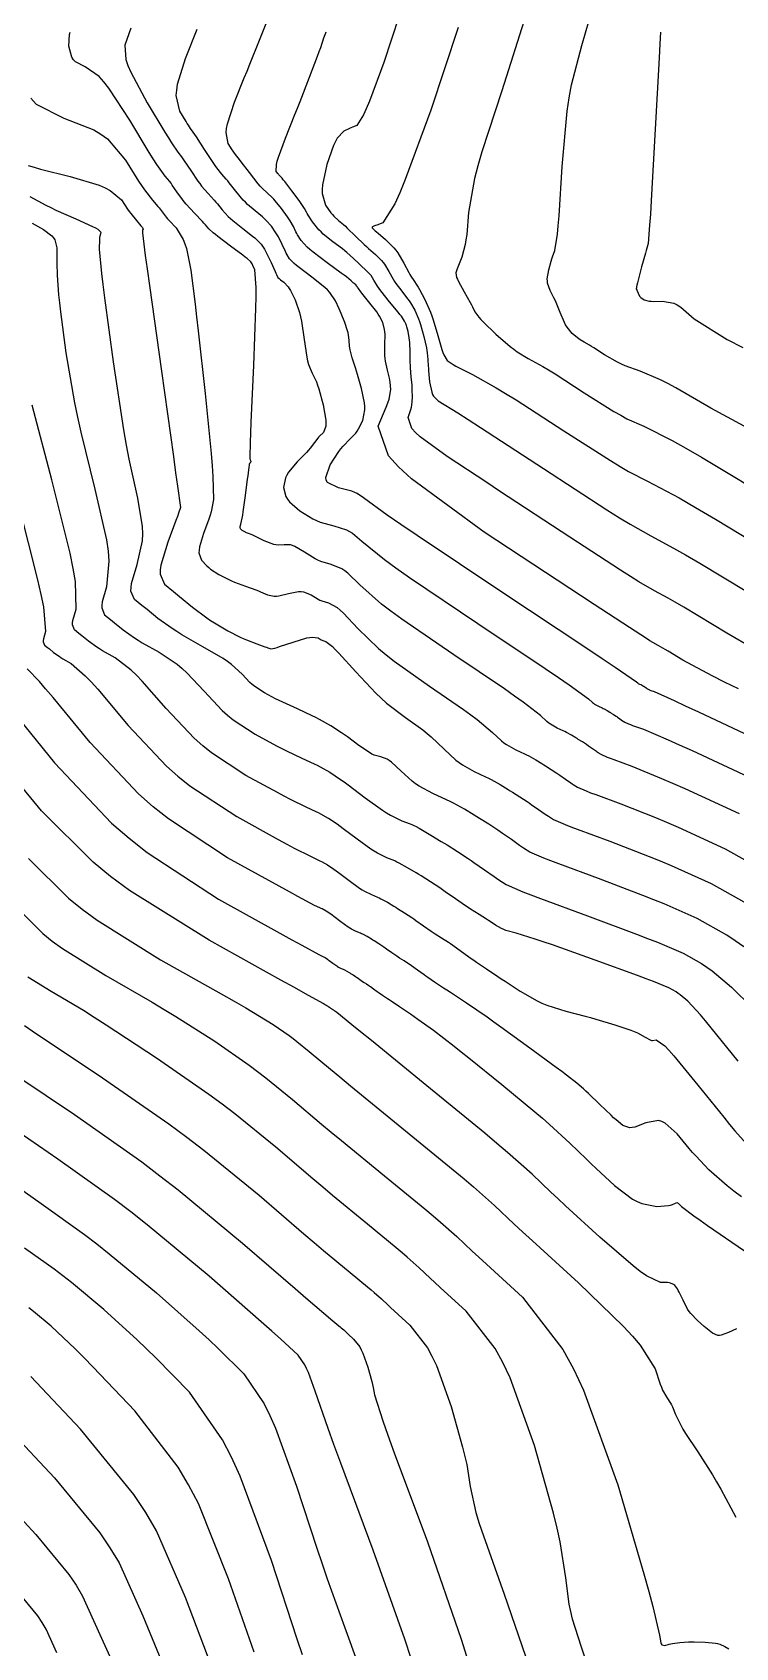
# Model space of a CAD drawing. Header units: metres. Extents: x 837117 to 838479, y 1189012 to 1191015.
# Drawn here: x 837662.7 to 837704.5, y 1189742.1 to 1189838.2 of the extents above; entities that cross this region are included whole.
import ezdxf

# ---------------------------------------------------------------- set-up
doc = ezdxf.new("R2010")
doc.units = ezdxf.units.M
doc.header["$LTSCALE"] = 0.3
doc.layers.add('COTAS 10', color=1, linetype='Continuous')
doc.layers.add('COTAS INT', color=252, linetype='Continuous')

msp = doc.modelspace()

# ---------------------------------------------------------------- linework, layer by layer
at = {"layer": 'COTAS 10'}
for points in [[(837705.993, 1189814.203), (837703.02, 1189815.797), (837700.938, 1189817.009), (837700.461, 1189817.265), (837700.027, 1189817.486), (837698.823, 1189817.995), (837697.937, 1189818.317), (837697.705, 1189818.42), (837697.478, 1189818.529), (837696.705, 1189818.973), (837696.07, 1189819.381), (837695.931, 1189819.468), (837695.806, 1189819.543), (837695.489, 1189819.72), (837695.25, 1189819.863), (837695.175, 1189819.917), (837695.097, 1189819.977), (837694.786, 1189820.248), (837694.471, 1189820.626), (837694.391, 1189820.754), (837694.313, 1189820.893), (837694.058, 1189821.481), (837693.824, 1189822.083), (837693.76, 1189822.231), (837693.696, 1189822.37), (837693.469, 1189822.807), (837693.319, 1189823.228), (837693.303, 1189823.358), (837693.3, 1189823.493), (837693.382, 1189824.028), (837693.535, 1189824.553), (837693.576, 1189824.682), (837693.617, 1189824.804), (837693.756, 1189825.185), (837693.904, 1189826.154), (837693.949, 1189826.647), (837693.996, 1189827.237), (837694.18, 1189830.18), (837694.481, 1189833.461), (837694.601, 1189834.263), (837694.736, 1189835.021), (837695.359, 1189837.375), (837696.227, 1189840.4)], [(837704.679, 1189799.105), (837703.841, 1189799.516), (837703.109, 1189799.882), (837701.353, 1189800.823), (837700.484, 1189801.347), (837700.311, 1189801.449), (837700.167, 1189801.533), (837699.89, 1189801.68), (837699.575, 1189801.863), (837699.407, 1189801.968), (837699.204, 1189802.098), (837698.18, 1189802.764), (837696.091, 1189804.134), (837689.534, 1189808.437), (837685.214, 1189811.604), (837684.44, 1189812.321), (837683.85, 1189812.969), (837683.246, 1189814.729), (837683.721, 1189815.86), (837683.811, 1189816.111), (837683.883, 1189816.335), (837683.993, 1189816.92), (837683.957, 1189817.345), (837683.937, 1189817.468), (837683.912, 1189817.594), (837683.784, 1189818.068), (837683.665, 1189818.598), (837683.647, 1189818.758), (837683.634, 1189818.925), (837683.638, 1189819.577), (837683.648, 1189820.2), (837683.638, 1189820.348), (837683.623, 1189820.485), (837683.523, 1189820.893), (837683.321, 1189821.277), (837683.242, 1189821.4), (837683.152, 1189821.529), (837682.742, 1189822.054), (837682.348, 1189822.533), (837682.269, 1189822.633), (837682.202, 1189822.718), (837682.069, 1189822.911), (837682.013, 1189823.006), (837681.995, 1189823.03), (837681.976, 1189823.054), (837681.899, 1189823.13), (837681.808, 1189823.21), (837681.78, 1189823.235), (837681.752, 1189823.262), (837681.639, 1189823.371), (837681.348, 1189823.607), (837681.206, 1189823.713), (837681.037, 1189823.838), (837680.209, 1189824.44), (837679.36, 1189825.082), (837679.18, 1189825.233), (837679.022, 1189825.373), (837678.65, 1189825.779), (837678.446, 1189826.105), (837678.395, 1189826.195), (837678.346, 1189826.283), (837678.191, 1189826.598), (837677.998, 1189826.952), (837677.927, 1189827.065), (837677.847, 1189827.185), (837677.493, 1189827.67), (837677.117, 1189828.131), (837677.024, 1189828.235), (837676.935, 1189828.329), (837676.654, 1189828.581), (837676.336, 1189828.882), (837676.225, 1189829.007), (837676.103, 1189829.149), (837675.579, 1189829.813), (837675.093, 1189830.453), (837674.995, 1189830.58), (837674.914, 1189830.685), (837674.752, 1189830.887), (837674.648, 1189831.023), (837674.604, 1189831.088), (837674.552, 1189831.164), (837674.308, 1189831.538), (837674.19, 1189832.188), (837674.218, 1189832.439), (837674.273, 1189832.72), (837674.688, 1189833.991), (837675.274, 1189835.451), (837675.436, 1189835.852), (837675.598, 1189836.251), (837676.181, 1189837.679), (837676.699, 1189838.972)], [(837662.424, 1189830.233), (837662.768, 1189830.133), (837663.156, 1189830.024), (837664.917, 1189829.573), (837666.629, 1189829.056), (837666.986, 1189828.907), (837667.292, 1189828.755), (837667.973, 1189828.184), (837668.321, 1189827.639), (837668.417, 1189827.503), (837668.513, 1189827.373), (837668.858, 1189826.958), (837669.127, 1189826.651), (837669.175, 1189826.589), (837669.212, 1189826.537), (837669.251, 1189826.435), (837669.223, 1189826.381), (837669.218, 1189826.359), (837669.214, 1189826.334), (837669.209, 1189826.22), (837669.384, 1189824.879), (837669.494, 1189824.08), (837669.629, 1189823.096), (837670.34, 1189817.998), (837671.052, 1189812.919), (837671.188, 1189811.947), (837671.299, 1189811.164), (837671.479, 1189809.901), (837671.367, 1189809.562), (837671.294, 1189809.36), (837671.202, 1189809.112), (837670.714, 1189807.826), (837670.314, 1189806.475), (837670.277, 1189806.186), (837670.272, 1189805.933), (837670.521, 1189805.326), (837671.056, 1189804.894), (837671.42, 1189804.601), (837672.2, 1189803.973), (837673.043, 1189803.335), (837673.27, 1189803.178), (837673.495, 1189803.029), (837674.286, 1189802.558), (837675.024, 1189802.186), (837675.215, 1189802.098), (837675.4, 1189802.017), (837676.021, 1189801.779), (837676.503, 1189801.617), (837676.6, 1189801.584), (837676.682, 1189801.555), (837676.847, 1189801.493), (837677.088, 1189801.535), (837677.218, 1189801.572), (837677.376, 1189801.621), (837678.172, 1189801.887), (837678.993, 1189802.134), (837679.166, 1189802.169), (837679.316, 1189802.19), (837679.659, 1189802.149), (837679.846, 1189802.034), (837679.898, 1189802.009), (837679.949, 1189801.987), (837680.13, 1189801.933), (837680.511, 1189801.633), (837680.688, 1189801.456), (837680.895, 1189801.239), (837681.902, 1189800.117), (837683.09, 1189798.856), (837683.413, 1189798.552), (837683.733, 1189798.268), (837684.864, 1189797.403), (837685.895, 1189796.666), (837686.151, 1189796.462), (837686.395, 1189796.259), (837687.169, 1189795.525), (837687.864, 1189794.874), (837688.058, 1189794.723), (837688.252, 1189794.585), (837688.957, 1189794.191), (837689.623, 1189793.883), (837689.792, 1189793.799), (837689.955, 1189793.716), (837690.489, 1189793.42), (837690.97, 1189793.131), (837691.099, 1189793.051), (837691.226, 1189792.972), (837691.673, 1189792.69), (837692.107, 1189792.405), (837692.227, 1189792.324), (837692.346, 1189792.242), (837692.775, 1189791.94), (837693.173, 1189791.66), (837693.273, 1189791.593), (837693.368, 1189791.53), (837693.677, 1189791.338), (837694.359, 1189791.039), (837694.691, 1189790.909), (837695.084, 1189790.759), (837697.017, 1189790.044), (837699.364, 1189789.142), (837700.017, 1189788.874), (837700.672, 1189788.597), (837703.051, 1189787.531), (837705.488, 1189786.163)], [(837704.855, 1189768.905), (837704.399, 1189769.246), (837703.991, 1189769.563), (837702.91, 1189770.508), (837702.151, 1189771.316), (837701.945, 1189771.546), (837701.742, 1189771.78), (837701.025, 1189772.649), (837700.312, 1189773.291), (837700.112, 1189773.381), (837699.91, 1189773.433), (837699.168, 1189773.305), (837698.501, 1189773.051), (837698.346, 1189773.023), (837698.203, 1189773.014), (837697.797, 1189773.136), (837697.389, 1189773.476), (837697.246, 1189773.605), (837697.09, 1189773.749), (837696.418, 1189774.395), (837695.748, 1189775.042), (837695.594, 1189775.187), (837695.453, 1189775.318), (837695.054, 1189775.667), (837694.437, 1189776.14), (837694.158, 1189776.349), (837693.831, 1189776.592), (837692.262, 1189777.751), (837690.542, 1189778.999), (837690.121, 1189779.298), (837689.723, 1189779.578), (837688.488, 1189780.419), (837687.541, 1189781.044), (837687.325, 1189781.186), (837687.129, 1189781.316), (837686.59, 1189781.673), (837686.187, 1189781.947), (837686.077, 1189782.023), (837685.969, 1189782.1), (837685.581, 1189782.381), (837685.225, 1189782.638), (837685.135, 1189782.7), (837685.05, 1189782.758), (837684.774, 1189782.933), (837684.51, 1189783.099), (837684.432, 1189783.15), (837684.352, 1189783.204), (837684.046, 1189783.418), (837683.734, 1189783.639), (837683.649, 1189783.697), (837683.566, 1189783.753), (837683.275, 1189783.945), (837682.994, 1189784.122), (837682.918, 1189784.169), (837682.842, 1189784.215), (837682.575, 1189784.375), (837682.317, 1189784.515), (837682.247, 1189784.55), (837682.178, 1189784.582), (837681.934, 1189784.682), (837681.648, 1189784.822), (837681.553, 1189784.88), (837681.45, 1189784.947), (837681.023, 1189785.254), (837680.6, 1189785.571), (837680.502, 1189785.643), (837680.411, 1189785.707), (837680.147, 1189785.884), (837679.912, 1189786.018), (837679.839, 1189786.056), (837679.763, 1189786.094), (837679.458, 1189786.235), (837678.464, 1189786.755), (837677.954, 1189787.033), (837677.341, 1189787.368), (837674.279, 1189789.061), (837670.756, 1189791.371), (837669.853, 1189792.096), (837668.982, 1189792.857), (837666.098, 1189795.913), (837663.895, 1189798.591), (837663.452, 1189799.114), (837663.083, 1189799.541), (837662.353, 1189800.297)], [(837695.817, 1189740.694), (837695.307, 1189742.177), (837694.796, 1189743.795), (837694.69, 1189744.237), (837694.601, 1189744.676), (837694.407, 1189746.238), (837694.064, 1189748.384), (837693.881, 1189749.19), (837693.66, 1189750.089), (837692.539, 1189754.105), (837691.081, 1189758.141), (837690.646, 1189759.053), (837690.198, 1189759.877), (837688.467, 1189762.109), (837686.932, 1189763.509), (837686.607, 1189763.808), (837686.325, 1189764.068), (837685.669, 1189764.687), (837684.97, 1189765.306), (837684.662, 1189765.566), (837684.304, 1189765.865), (837682.596, 1189767.267), (837680.525, 1189768.976), (837679.938, 1189769.468), (837679.345, 1189769.968), (837677.156, 1189771.846), (837674.711, 1189773.836), (837673.957, 1189774.407), (837673.17, 1189774.987), (837670.047, 1189777.156), (837667.055, 1189779.117), (837666.35, 1189779.566), (837665.698, 1189779.973), (837663.79, 1189781.106), (837662.398, 1189781.972)], [(837678.732, 1189741.661), (837678.415, 1189742.597), (837676.889, 1189747.281), (837675.031, 1189752.284), (837674.504, 1189753.422), (837673.972, 1189754.452), (837672.003, 1189757.281), (837670.004, 1189759.33), (837669.452, 1189759.869), (837668.901, 1189760.395), (837666.916, 1189762.194), (837664.987, 1189763.799), (837664.471, 1189764.204), (837663.963, 1189764.592), (837662.194, 1189765.849)], [(837664.123, 1189741.778), (837663.493, 1189743.187), (837663.253, 1189743.583), (837662.984, 1189743.982), (837661.778, 1189745.444)]]:
    msp.add_lwpolyline(points, dxfattribs=at)
at = {"layer": 'COTAS INT'}
for points in [[(837684.48, 1189839.124), (837683.574, 1189836.365), (837682.717, 1189834.058), (837682.532, 1189833.61), (837682.37, 1189833.245), (837681.975, 1189832.615), (837681.704, 1189832.507), (837681.62, 1189832.47), (837681.533, 1189832.431), (837681.186, 1189832.268), (837680.807, 1189831.854), (837680.698, 1189831.657), (837680.589, 1189831.425), (837680.182, 1189830.29), (837679.917, 1189829.087), (837679.896, 1189828.812), (837679.898, 1189828.562), (837680.098, 1189827.871), (837680.429, 1189827.412), (837680.514, 1189827.309), (837680.596, 1189827.216), (837680.868, 1189826.967), (837681.178, 1189826.715), (837681.284, 1189826.62), (837681.4, 1189826.514), (837681.89, 1189826.04), (837682.406, 1189825.539), (837682.538, 1189825.416), (837682.665, 1189825.299), (837683.084, 1189824.932), (837683.439, 1189824.58), (837683.527, 1189824.473), (837683.61, 1189824.362), (837683.868, 1189823.925), (837684.125, 1189823.464), (837684.206, 1189823.337), (837684.292, 1189823.211), (837684.639, 1189822.758), (837684.985, 1189822.311), (837685.071, 1189822.188), (837685.152, 1189822.066), (837685.409, 1189821.626), (837685.63, 1189821.121), (837685.688, 1189820.957), (837685.746, 1189820.783), (837685.947, 1189820.07), (837686.103, 1189819.384), (837686.134, 1189819.227), (837686.158, 1189819.085), (837686.198, 1189818.692), (837686.214, 1189818.308), (837686.224, 1189818.172), (837686.236, 1189818.022), (837686.299, 1189817.373), (837686.425, 1189816.752), (837686.477, 1189816.62), (837686.537, 1189816.506), (837686.814, 1189816.238), (837687.973, 1189815.526), (837688.588, 1189815.131), (837689.331, 1189814.651), (837693.078, 1189812.206), (837696.844, 1189809.765), (837697.599, 1189809.289), (837698.228, 1189808.898), (837699.463, 1189808.206), (837700.815, 1189807.486), (837701.518, 1189807.078), (837702.364, 1189806.578), (837706.61, 1189804.021)], [(837692.032, 1189839.239), (837690.598, 1189834.682), (837689.399, 1189831.038), (837689.164, 1189830.214), (837688.969, 1189829.469), (837688.615, 1189827.444), (837688.502, 1189826.121), (837688.461, 1189825.819), (837688.414, 1189825.544), (837688.209, 1189824.784), (837688.012, 1189824.288), (837687.971, 1189824.18), (837687.935, 1189824.085), (837687.855, 1189823.847), (837687.905, 1189823.579), (837687.951, 1189823.465), (837688.012, 1189823.334), (837688.349, 1189822.714), (837688.708, 1189822.088), (837688.782, 1189821.952), (837688.846, 1189821.833), (837688.985, 1189821.537), (837689.219, 1189821.219), (837689.342, 1189821.084), (837689.491, 1189820.93), (837690.24, 1189820.208), (837691.092, 1189819.469), (837691.306, 1189819.303), (837691.51, 1189819.155), (837692.164, 1189818.764), (837693.035, 1189818.28), (837693.375, 1189818.074), (837693.758, 1189817.836), (837695.496, 1189816.717), (837697.266, 1189815.608), (837697.669, 1189815.376), (837698.034, 1189815.177), (837699.036, 1189814.732), (837700.732, 1189813.883), (837701.535, 1189813.43), (837702.481, 1189812.883), (837707.102, 1189810.116)], [(837704.728, 1189791.669), (837701.497, 1189793.156), (837700.769, 1189793.48), (837700.113, 1189793.766), (837698.347, 1189794.484), (837697.276, 1189794.88), (837697.058, 1189794.963), (837696.875, 1189795.035), (837696.497, 1189795.2), (837696.326, 1189795.307), (837696.273, 1189795.342), (837696.217, 1189795.379), (837695.997, 1189795.534), (837695.759, 1189795.702), (837695.627, 1189795.792), (837695.386, 1189795.95), (837695.139, 1189796.106), (837695.068, 1189796.15), (837694.996, 1189796.194), (837694.73, 1189796.354), (837694.434, 1189796.518), (837694.344, 1189796.564), (837694.25, 1189796.611), (837693.881, 1189796.781), (837693.491, 1189797), (837693.383, 1189797.076), (837693.276, 1189797.16), (837692.891, 1189797.52), (837691.866, 1189798.322), (837691.356, 1189798.683), (837690.748, 1189799.105), (837687.732, 1189801.135), (837684.649, 1189803.248), (837683.998, 1189803.723), (837683.436, 1189804.15), (837682.137, 1189805.294), (837681.436, 1189805.986), (837681.25, 1189806.129), (837681.068, 1189806.25), (837680.439, 1189806.508), (837679.827, 1189806.691), (837679.655, 1189806.765), (837679.483, 1189806.849), (837678.851, 1189807.235), (837678.279, 1189807.577), (837678.144, 1189807.633), (837678.018, 1189807.673), (837677.648, 1189807.676), (837677.281, 1189807.649), (837677.158, 1189807.67), (837677.024, 1189807.702), (837676.464, 1189807.921), (837675.939, 1189808.169), (837675.828, 1189808.22), (837675.733, 1189808.263), (837675.514, 1189808.354), (837675.397, 1189808.397), (837675.367, 1189808.41), (837675.337, 1189808.424), (837675.234, 1189808.478), (837675.147, 1189808.536), (837675.126, 1189808.552), (837675.106, 1189808.568), (837675.049, 1189808.627), (837675.024, 1189808.706), (837675.025, 1189808.735), (837675.029, 1189808.767), (837675.072, 1189808.909), (837675.154, 1189809.268), (837675.182, 1189809.437), (837675.213, 1189809.637), (837675.344, 1189810.612), (837675.467, 1189811.583), (837675.493, 1189811.781), (837675.514, 1189811.947), (837675.561, 1189812.29), (837675.579, 1189812.406), (837675.583, 1189812.43), (837675.586, 1189812.451), (837675.59, 1189812.494), (837675.598, 1189812.517), (837675.603, 1189812.525), (837675.609, 1189812.533), (837675.641, 1189812.568), (837675.668, 1189812.606), (837675.672, 1189812.617), (837675.673, 1189812.627), (837675.661, 1189812.663), (837675.64, 1189812.716), (837675.635, 1189812.736), (837675.63, 1189812.759), (837675.614, 1189812.864), (837675.64, 1189813.778), (837675.662, 1189814.311), (837675.689, 1189814.965), (837675.837, 1189818.338), (837675.962, 1189821.746), (837675.975, 1189822.422), (837675.978, 1189822.982), (837675.907, 1189824.036), (837675.789, 1189824.288), (837675.762, 1189824.343), (837675.737, 1189824.39), (837675.666, 1189824.506), (837675.446, 1189824.693), (837675.327, 1189824.785), (837675.182, 1189824.895), (837674.449, 1189825.44), (837673.705, 1189826.001), (837673.553, 1189826.121), (837673.424, 1189826.225), (837673.157, 1189826.475), (837672.959, 1189826.708), (837672.874, 1189826.801), (837672.776, 1189826.907), (837672.314, 1189827.393), (837671.82, 1189827.934), (837671.703, 1189828.074), (837671.593, 1189828.21), (837671.264, 1189828.667), (837670.988, 1189829.07), (837670.912, 1189829.173), (837670.836, 1189829.272), (837670.562, 1189829.595), (837670.072, 1189830.288), (837669.86, 1189830.62), (837669.614, 1189831.012), (837668.453, 1189832.932), (837667.207, 1189834.828), (837666.909, 1189835.205), (837666.632, 1189835.517), (837665.799, 1189836.108), (837665.226, 1189836.4), (837665.111, 1189836.524), (837665.017, 1189836.666), (837664.835, 1189837.335), (837664.873, 1189838.015), (837664.916, 1189838.164)], [(837668.521, 1189838.398), (837668.157, 1189837.383), (837668.225, 1189836.527), (837668.347, 1189836.181), (837668.514, 1189835.787), (837669.49, 1189833.967), (837670.542, 1189832.218), (837670.757, 1189831.869), (837670.939, 1189831.578), (837671.32, 1189831.016), (837671.538, 1189830.74), (837671.617, 1189830.629), (837671.704, 1189830.503), (837672.084, 1189829.927), (837672.507, 1189829.307), (837672.621, 1189829.155), (837672.733, 1189829.01), (837673.127, 1189828.558), (837673.489, 1189828.166), (837673.581, 1189828.06), (837673.67, 1189827.956), (837673.965, 1189827.588), (837674.317, 1189827.2), (837674.443, 1189827.083), (837674.582, 1189826.961), (837675.184, 1189826.487), (837675.767, 1189826.04), (837675.893, 1189825.935), (837676.003, 1189825.839), (837676.275, 1189825.561), (837676.47, 1189825.256), (837676.532, 1189825.143), (837676.597, 1189825.017), (837676.862, 1189824.461), (837677.099, 1189823.938), (837677.147, 1189823.834), (837677.188, 1189823.747), (837677.272, 1189823.581), (837677.347, 1189823.506), (837677.382, 1189823.476), (837677.423, 1189823.443), (837677.626, 1189823.293), (837677.878, 1189823.025), (837677.951, 1189822.919), (837678.025, 1189822.798), (837678.303, 1189822.245), (837678.559, 1189821.49), (837678.619, 1189821.242), (837678.674, 1189820.977), (837678.836, 1189819.88), (837678.99, 1189818.838), (837679.04, 1189818.608), (837679.093, 1189818.403), (837679.314, 1189817.874), (837679.56, 1189817.366), (837679.63, 1189817.174), (837679.7, 1189816.961), (837679.958, 1189816.007), (837680.121, 1189815.085), (837680.131, 1189814.893), (837680.126, 1189814.727), (837679.981, 1189814.355), (837679.753, 1189814.144), (837679.695, 1189814.08), (837679.639, 1189814.014), (837679.458, 1189813.757), (837679.198, 1189813.415), (837679.093, 1189813.295), (837678.974, 1189813.165), (837678.423, 1189812.604), (837677.904, 1189811.988), (837677.805, 1189811.823), (837677.725, 1189811.66), (837677.596, 1189811.091), (837677.743, 1189810.54), (837677.837, 1189810.388), (837677.954, 1189810.236), (837678.57, 1189809.691), (837679.346, 1189809.224), (837679.564, 1189809.121), (837679.785, 1189809.029), (837680.593, 1189808.795), (837681.346, 1189808.558), (837681.531, 1189808.465), (837681.706, 1189808.36), (837682.255, 1189807.883), (837683.608, 1189806.796), (837684.291, 1189806.308), (837685.107, 1189805.738), (837689.165, 1189803.001), (837693.174, 1189800.325), (837693.959, 1189799.794), (837694.602, 1189799.353), (837695.752, 1189798.518), (837695.982, 1189798.303), (837696.046, 1189798.253), (837696.11, 1189798.207), (837696.344, 1189798.077), (837696.564, 1189797.975), (837696.62, 1189797.947), (837696.674, 1189797.919), (837696.851, 1189797.821), (837697.01, 1189797.726), (837697.053, 1189797.699), (837697.095, 1189797.673), (837697.243, 1189797.58), (837697.387, 1189797.485), (837697.426, 1189797.458), (837697.466, 1189797.431), (837697.608, 1189797.331), (837697.773, 1189797.216), (837697.804, 1189797.196), (837697.906, 1189797.132), (837698.132, 1189797.033), (837698.242, 1189796.99), (837698.372, 1189796.94), (837699.012, 1189796.704), (837700.488, 1189796.078), (837701.145, 1189795.783), (837701.909, 1189795.435), (837705.566, 1189793.738)], [(837706.404, 1189795.807), (837702.321, 1189797.714), (837701.52, 1189798.086), (837700.863, 1189798.39), (837699.677, 1189798.923), (837699.468, 1189799.001), (837699.426, 1189799.017), (837699.39, 1189799.031), (837699.316, 1189799.063), (837699.283, 1189799.084), (837699.273, 1189799.091), (837699.262, 1189799.098), (837699.219, 1189799.128), (837699.172, 1189799.161), (837699.159, 1189799.17), (837699.147, 1189799.179), (837699.1, 1189799.21), (837699.051, 1189799.24), (837699.037, 1189799.249), (837699.023, 1189799.257), (837698.971, 1189799.288), (837698.914, 1189799.32), (837698.896, 1189799.329), (837698.878, 1189799.339), (837698.806, 1189799.372), (837698.73, 1189799.414), (837698.709, 1189799.429), (837698.688, 1189799.446), (837698.612, 1189799.516), (837697.338, 1189800.385), (837696.561, 1189800.904), (837695.6, 1189801.545), (837690.599, 1189804.867), (837685.564, 1189808.228), (837684.583, 1189808.893), (837683.781, 1189809.443), (837682.372, 1189810.471), (837681.995, 1189810.73), (837681.843, 1189810.795), (837681.67, 1189810.857), (837680.871, 1189811.058), (837680.228, 1189811.38), (837680.152, 1189811.519), (837680.121, 1189811.679), (837680.38, 1189812.436), (837680.895, 1189813.217), (837681.025, 1189813.393), (837681.151, 1189813.55), (837681.561, 1189813.969), (837681.907, 1189814.323), (837681.991, 1189814.439), (837682.07, 1189814.563), (837682.317, 1189815.076), (837682.437, 1189815.709), (837682.437, 1189815.908), (837682.423, 1189816.118), (837682.25, 1189816.963), (837682.003, 1189817.8), (837681.941, 1189818.004), (837681.883, 1189818.197), (837681.695, 1189818.795), (837681.564, 1189819.27), (837681.541, 1189819.385), (837681.523, 1189819.493), (837681.504, 1189819.825), (837681.476, 1189820.164), (837681.451, 1189820.277), (837681.42, 1189820.398), (837681.245, 1189820.901), (837681.028, 1189821.438), (837680.969, 1189821.579), (837680.911, 1189821.717), (837680.707, 1189822.189), (837680.367, 1189822.68), (837680.224, 1189822.83), (837680.059, 1189822.986), (837679.287, 1189823.601), (837678.529, 1189824.165), (837678.373, 1189824.289), (837678.241, 1189824.399), (837677.961, 1189824.68), (837677.817, 1189824.926), (837677.771, 1189825.014), (837677.723, 1189825.11), (837677.526, 1189825.53), (837677.298, 1189825.985), (837677.229, 1189826.104), (837677.158, 1189826.22), (837676.884, 1189826.616), (837676.56, 1189826.985), (837676.458, 1189827.085), (837676.351, 1189827.184), (837675.919, 1189827.534), (837675.459, 1189827.922), (837675.334, 1189828.045), (837675.21, 1189828.175), (837674.772, 1189828.701), (837674.382, 1189829.204), (837674.288, 1189829.32), (837674.201, 1189829.426), (837673.939, 1189829.722), (837673.646, 1189830.086), (837673.539, 1189830.235), (837673.422, 1189830.404), (837672.904, 1189831.186), (837672.419, 1189831.936), (837672.321, 1189832.084), (837672.24, 1189832.207), (837672.078, 1189832.437), (837671.946, 1189832.632), (837671.883, 1189832.732), (837671.809, 1189832.853), (837671.444, 1189833.459), (837671.229, 1189834.389), (837671.249, 1189834.714), (837671.303, 1189835.068), (837671.783, 1189836.592), (837672.467, 1189838.338)], [(837707.118, 1189800.602), (837703.982, 1189802.422), (837701.424, 1189803.963), (837700.915, 1189804.263), (837700.491, 1189804.509), (837699.677, 1189804.943), (837698.751, 1189805.479), (837698.257, 1189805.79), (837697.66, 1189806.17), (837694.645, 1189808.13), (837690.463, 1189810.873), (837689.696, 1189811.376), (837687.336, 1189812.925), (837685.741, 1189814.094), (837685.456, 1189814.358), (837685.238, 1189814.597), (837685.015, 1189815.247), (837685.189, 1189815.723), (837685.222, 1189815.853), (837685.248, 1189815.982), (837685.285, 1189816.439), (837685.268, 1189816.902), (837685.26, 1189817.035), (837685.251, 1189817.169), (837685.207, 1189817.669), (837685.162, 1189818.207), (837685.154, 1189818.364), (837685.146, 1189818.526), (837685.132, 1189819.141), (837685.113, 1189819.716), (837685.103, 1189819.853), (837685.09, 1189819.98), (837685.027, 1189820.357), (837684.946, 1189820.644), (837684.923, 1189820.713), (837684.899, 1189820.779), (837684.811, 1189820.982), (837684.619, 1189821.265), (837684.53, 1189821.381), (837684.425, 1189821.514), (837683.92, 1189822.132), (837683.405, 1189822.77), (837683.295, 1189822.916), (837683.199, 1189823.049), (837682.969, 1189823.418), (837682.811, 1189823.684), (837682.761, 1189823.752), (837682.708, 1189823.817), (837682.491, 1189824.031), (837682.236, 1189824.254), (837682.159, 1189824.325), (837682.079, 1189824.401), (837681.765, 1189824.706), (837681.374, 1189825.06), (837681.245, 1189825.167), (837681.108, 1189825.276), (837680.538, 1189825.703), (837679.973, 1189826.157), (837679.838, 1189826.284), (837679.713, 1189826.412), (837679.339, 1189826.878), (837679.075, 1189827.285), (837679.019, 1189827.375), (837678.97, 1189827.456), (837678.855, 1189827.667), (837678.699, 1189827.92), (837678.624, 1189828.027), (837678.536, 1189828.149), (837678.102, 1189828.725), (837677.674, 1189829.278), (837677.59, 1189829.385), (837677.52, 1189829.473), (837677.389, 1189829.627), (837677.334, 1189829.682), (837677.313, 1189829.708), (837677.288, 1189829.738), (837677.175, 1189829.883), (837677.179, 1189830.293), (837677.229, 1189830.49), (837677.299, 1189830.723), (837677.725, 1189831.865), (837678.288, 1189833.26), (837678.443, 1189833.652), (837678.598, 1189834.047), (837679.159, 1189835.494), (837679.631, 1189836.742), (837679.731, 1189837.011), (837679.817, 1189837.247), (837680.014, 1189837.823), (837680.118, 1189838.12), (837680.144, 1189838.18)], [(837687.993, 1189838.438), (837686.376, 1189833.514), (837684.848, 1189829.397), (837684.518, 1189828.598), (837684.229, 1189827.946), (837683.524, 1189826.822), (837683.16, 1189826.688), (837683.086, 1189826.66), (837683.025, 1189826.637), (837682.9, 1189826.587), (837682.873, 1189826.556), (837682.873, 1189826.546), (837682.876, 1189826.534), (837682.913, 1189826.482), (837683.066, 1189826.347), (837683.141, 1189826.283), (837683.231, 1189826.206), (837683.676, 1189825.832), (837684.171, 1189825.343), (837684.293, 1189825.194), (837684.408, 1189825.04), (837684.768, 1189824.432), (837685.051, 1189823.878), (837685.117, 1189823.758), (837685.178, 1189823.651), (837685.357, 1189823.385), (837685.545, 1189823.108), (837685.612, 1189822.995), (837685.686, 1189822.867), (837686.007, 1189822.27), (837686.347, 1189821.514), (837686.433, 1189821.286), (837686.515, 1189821.048), (837686.783, 1189820.121), (837687.019, 1189819.294), (837687.081, 1189819.12), (837687.142, 1189818.971), (837687.35, 1189818.629), (837687.7, 1189818.39), (837687.85, 1189818.305), (837688.023, 1189818.212), (837688.84, 1189817.808), (837690.264, 1189817.016), (837690.819, 1189816.679), (837691.445, 1189816.291), (837694.287, 1189814.462), (837697.055, 1189812.687), (837697.634, 1189812.332), (837698.131, 1189812.038), (837699.25, 1189811.469), (837701.139, 1189810.463), (837702.122, 1189809.892), (837703.305, 1189809.194), (837709.238, 1189805.62)], [(837700.041, 1189838.154), (837700.001, 1189837.473), (837699.953, 1189836.642), (837699.717, 1189832.386), (837699.478, 1189828.157), (837699.429, 1189827.342), (837699.388, 1189826.682), (837699.303, 1189825.586), (837699.221, 1189825.321), (837699.182, 1189825.185), (837699.136, 1189825.022), (837698.91, 1189824.209), (837698.695, 1189823.406), (837698.655, 1189823.25), (837698.625, 1189823.123), (837698.588, 1189822.901), (837698.617, 1189822.838), (837698.628, 1189822.811), (837698.64, 1189822.78), (837698.695, 1189822.632), (837698.79, 1189822.467), (837698.828, 1189822.425), (837698.87, 1189822.385), (837699.063, 1189822.254), (837699.368, 1189822.169), (837699.48, 1189822.157), (837699.605, 1189822.151), (837700.158, 1189822.172), (837700.829, 1189822.044), (837701.029, 1189821.944), (837701.234, 1189821.816), (837702.026, 1189821.121), (837703.99, 1189819.887), (837704.935, 1189819.419)], [(837662.572, 1189834.232), (837662.9, 1189833.877), (837664.546, 1189833.039), (837666.33, 1189832.36), (837666.745, 1189832.105), (837667.125, 1189831.822), (837668.213, 1189830.558), (837668.982, 1189829.31), (837669.162, 1189829.036), (837669.327, 1189828.793), (837669.804, 1189828.174), (837670.134, 1189827.804), (837670.207, 1189827.717), (837670.273, 1189827.638), (837670.443, 1189827.407), (837670.634, 1189827.16), (837670.712, 1189827.07), (837670.8, 1189826.97), (837671.211, 1189826.53), (837671.639, 1189825.838), (837671.738, 1189825.579), (837671.828, 1189825.291), (837672.085, 1189824.006), (837672.34, 1189821.984), (837672.429, 1189821.231), (837672.525, 1189820.394), (837672.942, 1189816.672), (837673.302, 1189813.108), (837673.364, 1189812.37), (837673.409, 1189811.74), (837673.433, 1189810.364), (837673.292, 1189809.645), (837673.233, 1189809.43), (837673.166, 1189809.207), (837672.851, 1189808.344), (837672.605, 1189807.547), (837672.581, 1189807.365), (837672.577, 1189807.202), (837672.72, 1189806.753), (837673.043, 1189806.42), (837673.153, 1189806.328), (837673.27, 1189806.237), (837673.767, 1189805.911), (837674.344, 1189805.606), (837674.513, 1189805.528), (837674.686, 1189805.453), (837675.344, 1189805.207), (837675.961, 1189804.992), (837676.109, 1189804.937), (837676.246, 1189804.884), (837676.655, 1189804.707), (837677.056, 1189804.619), (837677.188, 1189804.621), (837677.329, 1189804.635), (837677.91, 1189804.782), (837678.506, 1189804.903), (837678.655, 1189804.901), (837678.797, 1189804.884), (837679.255, 1189804.692), (837679.664, 1189804.441), (837679.776, 1189804.387), (837679.888, 1189804.339), (837680.284, 1189804.22), (837680.789, 1189803.941), (837680.969, 1189803.793), (837681.166, 1189803.613), (837682.019, 1189802.705), (837683.263, 1189801.503), (837683.706, 1189801.138), (837684.191, 1189800.758), (837686.298, 1189799.269), (837688.321, 1189797.886), (837688.754, 1189797.573), (837689.131, 1189797.29), (837690.03, 1189796.523), (837690.57, 1189796.017), (837690.721, 1189795.9), (837690.871, 1189795.792), (837691.419, 1189795.486), (837691.936, 1189795.247), (837692.068, 1189795.182), (837692.194, 1189795.117), (837692.609, 1189794.887), (837692.983, 1189794.662), (837693.083, 1189794.601), (837693.183, 1189794.539), (837693.53, 1189794.32), (837693.867, 1189794.098), (837694.053, 1189793.972), (837694.386, 1189793.737), (837694.695, 1189793.52), (837694.773, 1189793.467), (837694.847, 1189793.418), (837695.087, 1189793.269), (837695.617, 1189793.037), (837695.874, 1189792.936), (837696.18, 1189792.819), (837697.682, 1189792.264), (837699.738, 1189791.454), (837700.393, 1189791.177), (837701.084, 1189790.876), (837703.889, 1189789.6), (837706.995, 1189787.857)], [(837704.988, 1189783.766), (837704.481, 1189784.132), (837703.98, 1189784.47), (837702.213, 1189785.462), (837700.26, 1189786.318), (837699.641, 1189786.571), (837698.989, 1189786.83), (837696.352, 1189787.824), (837693.988, 1189788.699), (837693.507, 1189788.883), (837693.102, 1189789.042), (837692.267, 1189789.406), (837691.89, 1189789.641), (837691.773, 1189789.719), (837691.651, 1189789.801), (837691.164, 1189790.143), (837690.64, 1189790.512), (837690.494, 1189790.612), (837690.348, 1189790.711), (837689.817, 1189791.06), (837689.27, 1189791.406), (837689.114, 1189791.502), (837688.956, 1189791.599), (837688.368, 1189791.953), (837687.715, 1189792.315), (837687.516, 1189792.417), (837687.309, 1189792.519), (837686.495, 1189792.896), (837685.677, 1189793.331), (837685.467, 1189793.47), (837685.265, 1189793.618), (837684.597, 1189794.221), (837684.035, 1189794.75), (837683.9, 1189794.851), (837683.774, 1189794.933), (837683.393, 1189795.063), (837682.997, 1189795.169), (837682.862, 1189795.235), (837682.715, 1189795.317), (837682.091, 1189795.746), (837681.412, 1189796.248), (837681.229, 1189796.376), (837681.05, 1189796.5), (837680.423, 1189796.908), (837679.748, 1189797.292), (837679.538, 1189797.401), (837679.318, 1189797.511), (837678.441, 1189797.915), (837677.565, 1189798.312), (837677.346, 1189798.416), (837677.137, 1189798.519), (837676.466, 1189798.87), (837675.894, 1189799.245), (837675.748, 1189799.362), (837675.607, 1189799.486), (837675.138, 1189799.982), (837674.517, 1189800.558), (837674.28, 1189800.732), (837674.013, 1189800.912), (837672.813, 1189801.616), (837671.559, 1189802.327), (837671.258, 1189802.512), (837670.977, 1189802.692), (837670.132, 1189803.299), (837669.485, 1189803.821), (837669.182, 1189804.065), (837668.737, 1189804.423), (837668.531, 1189804.928), (837668.535, 1189805.138), (837668.566, 1189805.378), (837668.898, 1189806.5), (837669.211, 1189807.908), (837669.229, 1189808.33), (837669.217, 1189808.764), (837668.93, 1189810.447), (837668.418, 1189812.766), (837668.266, 1189813.602), (837668.108, 1189814.523), (837667.499, 1189818.548), (837666.981, 1189822.361), (837666.881, 1189823.147), (837666.8, 1189823.817), (837666.663, 1189825.263), (837666.669, 1189825.831), (837666.677, 1189825.947), (837666.688, 1189826.044), (837666.754, 1189826.248), (837666.578, 1189826.422), (837666.437, 1189826.501), (837666.256, 1189826.593), (837665.267, 1189827.037), (837664.087, 1189827.564), (837663.784, 1189827.709), (837663.493, 1189827.854), (837662.528, 1189828.37)], [(837662.653, 1189826.795), (837663.32, 1189826.43), (837663.824, 1189826.042), (837663.92, 1189825.926), (837663.997, 1189825.805), (837664.116, 1189825.333), (837664.115, 1189824.781), (837664.117, 1189824.61), (837664.118, 1189824.43), (837664.13, 1189823.712), (837664.221, 1189822.535), (837664.273, 1189822.066), (837664.336, 1189821.534), (837664.659, 1189819.098), (837665.165, 1189816.126), (837665.343, 1189815.258), (837665.538, 1189814.369), (837666.381, 1189810.993), (837667.067, 1189807.967), (837667.164, 1189807.299), (837667.219, 1189806.705), (837667.082, 1189805.173), (837666.818, 1189804.28), (837666.793, 1189804.089), (837666.79, 1189803.922), (837666.954, 1189803.52), (837667.308, 1189803.235), (837667.549, 1189803.041), (837668.065, 1189802.626), (837668.737, 1189802.143), (837668.96, 1189801.999), (837669.2, 1189801.852), (837670.198, 1189801.286), (837671.281, 1189800.569), (837671.573, 1189800.327), (837671.862, 1189800.066), (837672.878, 1189798.965), (837673.95, 1189797.829), (837674.274, 1189797.546), (837674.61, 1189797.276), (837675.919, 1189796.417), (837677.188, 1189795.731), (837677.498, 1189795.57), (837677.79, 1189795.423), (837678.695, 1189794.995), (837679.429, 1189794.656), (837679.613, 1189794.564), (837679.789, 1189794.473), (837680.354, 1189794.152), (837680.987, 1189793.727), (837681.206, 1189793.571), (837681.444, 1189793.399), (837682.46, 1189792.637), (837683.489, 1189791.897), (837683.734, 1189791.738), (837683.964, 1189791.599), (837684.651, 1189791.261), (837685.131, 1189791.083), (837685.23, 1189791.045), (837685.314, 1189791.012), (837685.494, 1189790.932), (837685.68, 1189790.823), (837685.768, 1189790.77), (837685.871, 1189790.709), (837686.377, 1189790.409), (837686.991, 1189790.039), (837687.162, 1189789.934), (837687.334, 1189789.827), (837687.96, 1189789.43), (837688.588, 1189789.018), (837688.761, 1189788.901), (837688.933, 1189788.782), (837689.553, 1189788.346), (837690.128, 1189787.942), (837690.273, 1189787.844), (837690.411, 1189787.753), (837690.857, 1189787.475), (837691.844, 1189787.044), (837692.323, 1189786.856), (837692.891, 1189786.638), (837695.687, 1189785.604), (837698.614, 1189784.518), (837699.265, 1189784.268), (837699.848, 1189784.039), (837701.375, 1189783.393), (837702.472, 1189782.777), (837702.784, 1189782.567), (837703.099, 1189782.339), (837704.262, 1189781.375), (837705.51, 1189780.136)], [(837704.656, 1189776.962), (837703.052, 1189778.958), (837702.707, 1189779.375), (837702.403, 1189779.733), (837701.663, 1189780.536), (837701.209, 1189780.913), (837701.086, 1189781.002), (837700.965, 1189781.084), (837700.536, 1189781.324), (837699.609, 1189781.697), (837699.173, 1189781.862), (837698.659, 1189782.054), (837696.156, 1189782.972), (837693.602, 1189783.884), (837693.056, 1189784.072), (837692.58, 1189784.232), (837691.443, 1189784.578), (837690.841, 1189784.749), (837690.703, 1189784.8), (837690.576, 1189784.851), (837690.219, 1189785.049), (837689.901, 1189785.271), (837689.799, 1189785.338), (837689.69, 1189785.408), (837689.246, 1189785.681), (837688.735, 1189786.002), (837688.585, 1189786.101), (837688.43, 1189786.205), (837687.837, 1189786.62), (837687.231, 1189787.048), (837687.068, 1189787.16), (837686.907, 1189787.269), (837686.342, 1189787.641), (837685.799, 1189787.983), (837685.651, 1189788.075), (837685.505, 1189788.164), (837684.988, 1189788.473), (837684.488, 1189788.745), (837684.353, 1189788.812), (837684.219, 1189788.874), (837683.745, 1189789.068), (837683.192, 1189789.34), (837683.007, 1189789.452), (837682.809, 1189789.58), (837681.981, 1189790.176), (837681.163, 1189790.789), (837680.971, 1189790.928), (837680.795, 1189791.054), (837680.285, 1189791.396), (837679.83, 1189791.655), (837679.688, 1189791.728), (837679.54, 1189791.802), (837678.949, 1189792.075), (837678.015, 1189792.533), (837677.65, 1189792.725), (837677.239, 1189792.943), (837675.372, 1189793.965), (837673.325, 1189795.308), (837672.801, 1189795.729), (837672.294, 1189796.171), (837670.618, 1189797.948), (837669.206, 1189799.574), (837668.866, 1189799.923), (837668.548, 1189800.227), (837667.583, 1189800.956), (837666.841, 1189801.377), (837666.663, 1189801.487), (837666.497, 1189801.593), (837665.997, 1189801.953), (837665.613, 1189802.261), (837665.434, 1189802.406), (837665.171, 1189802.618), (837665.049, 1189802.916), (837665.052, 1189803.041), (837665.07, 1189803.183), (837665.266, 1189803.847), (837665.228, 1189805.502), (837665.099, 1189806.269), (837664.917, 1189807.17), (837663.832, 1189811.538), (837662.658, 1189815.971)], [(837661.85, 1189809.994), (837662.977, 1189805.599), (837663.175, 1189804.716), (837663.324, 1189803.978), (837663.45, 1189802.52), (837663.322, 1189802.085), (837663.31, 1189801.992), (837663.308, 1189801.911), (837663.388, 1189801.715), (837663.56, 1189801.576), (837663.678, 1189801.482), (837663.929, 1189801.279), (837664.257, 1189801.044), (837664.365, 1189800.974), (837664.482, 1189800.902), (837664.968, 1189800.626), (837665.815, 1189799.884), (837666.159, 1189799.518), (837666.55, 1189799.083), (837668.358, 1189796.93), (837670.638, 1189794.514), (837671.327, 1189793.912), (837672.041, 1189793.34), (837674.825, 1189791.513), (837677.29, 1189790.156), (837677.802, 1189789.879), (837678.239, 1189789.644), (837679.203, 1189789.155), (837679.651, 1189788.948), (837679.764, 1189788.892), (837679.871, 1189788.836), (837680.216, 1189788.64), (837680.603, 1189788.381), (837680.737, 1189788.285), (837680.882, 1189788.18), (837681.502, 1189787.715), (837682.13, 1189787.263), (837682.28, 1189787.166), (837682.42, 1189787.081), (837682.839, 1189786.875), (837683.198, 1189786.728), (837683.3, 1189786.681), (837683.403, 1189786.63), (837683.782, 1189786.424), (837684.174, 1189786.19), (837684.285, 1189786.122), (837684.396, 1189786.053), (837684.808, 1189785.793), (837685.237, 1189785.511), (837685.359, 1189785.428), (837685.482, 1189785.343), (837685.942, 1189785.019), (837686.391, 1189784.705), (837686.508, 1189784.626), (837686.623, 1189784.55), (837687.01, 1189784.307), (837687.415, 1189784.049), (837687.541, 1189783.964), (837687.672, 1189783.874), (837688.195, 1189783.496), (837688.764, 1189783.084), (837688.924, 1189782.971), (837689.085, 1189782.858), (837689.677, 1189782.457), (837690.348, 1189782.011), (837690.56, 1189781.871), (837690.783, 1189781.724), (837691.68, 1189781.132), (837692.688, 1189780.561), (837692.98, 1189780.427), (837693.278, 1189780.303), (837694.402, 1189779.944), (837695.554, 1189779.643), (837695.869, 1189779.557), (837696.184, 1189779.468), (837697.308, 1189779.136), (837698.265, 1189778.815), (837698.475, 1189778.733), (837698.66, 1189778.655), (837699.129, 1189778.4), (837699.418, 1189778.231), (837699.49, 1189778.207), (837699.559, 1189778.194), (837699.78, 1189778.228), (837700.281, 1189777.876), (837700.527, 1189777.619), (837700.82, 1189777.292), (837702.262, 1189775.537), (837703.796, 1189773.63), (837704.145, 1189773.208), (837704.463, 1189772.832), (837705.337, 1189771.856)], [(837661.461, 1189797.818), (837663.987, 1189794.713), (837667.381, 1189791.132), (837668.417, 1189790.233), (837669.494, 1189789.375), (837673.732, 1189786.609), (837677.392, 1189784.58), (837678.105, 1189784.187), (837678.689, 1189783.866), (837679.712, 1189783.314), (837679.874, 1189783.24), (837679.914, 1189783.219), (837679.953, 1189783.199), (837680.078, 1189783.128), (837680.218, 1189783.034), (837680.267, 1189783), (837680.319, 1189782.962), (837680.544, 1189782.793), (837680.771, 1189782.63), (837680.825, 1189782.594), (837680.876, 1189782.564), (837681.028, 1189782.489), (837681.158, 1189782.436), (837681.195, 1189782.419), (837681.232, 1189782.4), (837681.369, 1189782.326), (837681.511, 1189782.241), (837681.551, 1189782.216), (837681.592, 1189782.191), (837681.741, 1189782.097), (837681.896, 1189781.995), (837681.94, 1189781.965), (837681.985, 1189781.935), (837682.151, 1189781.817), (837682.314, 1189781.703), (837682.398, 1189781.647), (837682.538, 1189781.559), (837682.685, 1189781.466), (837682.73, 1189781.435), (837682.778, 1189781.402), (837682.967, 1189781.266), (837683.173, 1189781.116), (837683.231, 1189781.076), (837683.289, 1189781.035), (837683.503, 1189780.889), (837683.79, 1189780.699), (837683.894, 1189780.631), (837684.009, 1189780.555), (837684.513, 1189780.223), (837685.169, 1189779.775), (837685.38, 1189779.627), (837685.604, 1189779.468), (837686.519, 1189778.804), (837687.75, 1189777.865), (837688.175, 1189777.532), (837688.635, 1189777.167), (837690.596, 1189775.587), (837692.55, 1189773.965), (837693.006, 1189773.574), (837693.426, 1189773.208), (837694.631, 1189772.097), (837695.628, 1189771.135), (837695.915, 1189770.863), (837696.207, 1189770.589), (837697.303, 1189769.58), (837698.374, 1189768.766), (837698.651, 1189768.615), (837698.92, 1189768.496), (837699.818, 1189768.335), (837700.502, 1189768.395), (837700.635, 1189768.415), (837700.744, 1189768.437), (837700.934, 1189768.528), (837701.008, 1189768.56), (837701.043, 1189768.545), (837701.086, 1189768.519), (837701.292, 1189768.335), (837702.016, 1189767.775), (837702.385, 1189767.512), (837702.828, 1189767.202), (837705.033, 1189765.692)], [(837704.556, 1189761.053), (837704.088, 1189760.825), (837703.648, 1189760.667), (837703.54, 1189760.655), (837703.439, 1189760.658), (837703.126, 1189760.784), (837702.822, 1189761.032), (837702.727, 1189761.112), (837702.627, 1189761.197), (837702.225, 1189761.545), (837701.831, 1189761.96), (837701.735, 1189762.088), (837701.646, 1189762.222), (837701.372, 1189762.751), (837701.15, 1189763.235), (837701.093, 1189763.34), (837701.038, 1189763.432), (837700.856, 1189763.661), (837700.627, 1189763.773), (837700.543, 1189763.792), (837700.449, 1189763.806), (837700.033, 1189763.812), (837699.191, 1189764.207), (837698.829, 1189764.466), (837698.41, 1189764.789), (837696.43, 1189766.498), (837694.383, 1189768.37), (837693.922, 1189768.796), (837693.507, 1189769.182), (837692.391, 1189770.244), (837690.935, 1189771.539), (837690.306, 1189772.072), (837689.579, 1189772.681), (837686.137, 1189775.507), (837682.832, 1189778.194), (837682.192, 1189778.715), (837681.67, 1189779.138), (837680.775, 1189779.858), (837680.667, 1189779.937), (837680.64, 1189779.956), (837680.615, 1189779.973), (837680.537, 1189780.027), (837680.477, 1189780.066), (837680.463, 1189780.075), (837680.451, 1189780.083), (837680.417, 1189780.106), (837680.391, 1189780.123), (837680.377, 1189780.133), (837680.353, 1189780.151), (837680.33, 1189780.167), (837680.325, 1189780.171), (837680.319, 1189780.174), (837680.285, 1189780.196), (837680.28, 1189780.199), (837680.275, 1189780.203), (837680.256, 1189780.216), (837680.236, 1189780.23), (837680.231, 1189780.234), (837680.225, 1189780.237), (837680.189, 1189780.261), (837680.185, 1189780.264), (837680.18, 1189780.267), (837680.163, 1189780.277), (837680.147, 1189780.286), (837680.142, 1189780.288), (837680.138, 1189780.29), (837680.122, 1189780.296), (837680.104, 1189780.305), (837680.092, 1189780.313), (837680.065, 1189780.332), (837680.038, 1189780.352), (837680.032, 1189780.357), (837680.026, 1189780.361), (837680.009, 1189780.372), (837679.994, 1189780.381), (837679.99, 1189780.383), (837679.985, 1189780.385), (837679.966, 1189780.394), (837678.913, 1189780.977), (837678.257, 1189781.341), (837677.443, 1189781.792), (837673.185, 1189784.157), (837668.438, 1189787.126), (837667.315, 1189787.959), (837666.276, 1189788.797), (837663.215, 1189791.864), (837661.024, 1189794.511)], [(837662.443, 1189789.016), (837664.812, 1189786.661), (837665.628, 1189786.01), (837666.515, 1189785.358), (837670.297, 1189783.004), (837673.902, 1189780.981), (837674.677, 1189780.536), (837675.354, 1189780.143), (837676.995, 1189779.141), (837677.938, 1189778.487), (837678.176, 1189778.311), (837678.403, 1189778.139), (837679.141, 1189777.538), (837680.395, 1189776.489), (837680.947, 1189776.034), (837681.589, 1189775.508), (837684.648, 1189773.012), (837687.706, 1189770.502), (837688.347, 1189769.966), (837688.899, 1189769.5), (837690.15, 1189768.392), (837691.325, 1189767.284), (837691.83, 1189766.819), (837692.412, 1189766.284), (837695.161, 1189763.777), (837697.84, 1189761.194), (837698.377, 1189760.611), (837698.827, 1189760.086), (837699.713, 1189758.667), (837700.008, 1189757.77), (837700.085, 1189757.574), (837700.159, 1189757.4), (837700.406, 1189756.96), (837700.628, 1189756.628), (837700.685, 1189756.523), (837700.741, 1189756.411), (837700.927, 1189755.96), (837701.236, 1189755.32), (837701.369, 1189755.089), (837701.523, 1189754.836), (837702.248, 1189753.727), (837703.12, 1189752.366), (837703.366, 1189751.953), (837703.613, 1189751.525), (837704.523, 1189749.849)], [(837661.671, 1189786.167), (837663.291, 1189784.557), (837663.85, 1189784.111), (837664.456, 1189783.665), (837667.043, 1189782.055), (837669.8, 1189780.477), (837670.513, 1189780.051), (837671.205, 1189779.63), (837673.521, 1189778.149), (837675.554, 1189776.737), (837676.066, 1189776.359), (837676.557, 1189775.987), (837678.149, 1189774.692), (837679.87, 1189773.229), (837680.443, 1189772.751), (837681.057, 1189772.242), (837683.622, 1189770.14), (837686.005, 1189768.184), (837686.505, 1189767.766), (837686.935, 1189767.403), (837687.909, 1189766.539), (837688.825, 1189765.676), (837689.219, 1189765.313), (837689.672, 1189764.897), (837691.814, 1189762.943), (837694.229, 1189759.828), (837694.854, 1189758.679), (837695.461, 1189757.406), (837697.495, 1189751.775), (837699.04, 1189746.483), (837699.338, 1189745.425), (837699.579, 1189744.542), (837699.981, 1189742.825), (837700.049, 1189742.387), (837700.08, 1189742.312), (837700.116, 1189742.256), (837700.292, 1189742.219), (837700.555, 1189742.302), (837700.646, 1189742.322), (837700.746, 1189742.341), (837701.174, 1189742.398), (837701.698, 1189742.432), (837701.859, 1189742.435), (837702.027, 1189742.437), (837702.689, 1189742.422), (837703.299, 1189742.364), (837703.433, 1189742.338), (837703.553, 1189742.308), (837703.862, 1189742.165), (837704.105, 1189742.028)], [(837662.187, 1189779.08), (837662.906, 1189778.604), (837666.573, 1189776.164), (837670.786, 1189773.237), (837671.848, 1189772.455), (837672.865, 1189771.684), (837676.164, 1189769), (837678.821, 1189766.708), (837679.433, 1189766.185), (837679.993, 1189765.709), (837681.57, 1189764.395), (837682.603, 1189763.547), (837682.819, 1189763.366), (837683.006, 1189763.209), (837683.428, 1189762.834), (837683.825, 1189762.46), (837683.996, 1189762.303), (837684.192, 1189762.122), (837685.121, 1189761.276), (837686.167, 1189759.926), (837686.438, 1189759.428), (837686.701, 1189758.876), (837687.583, 1189756.435), (837688.261, 1189754.007), (837688.395, 1189753.463), (837688.505, 1189752.975), (837688.712, 1189751.678), (837689.056, 1189750.128), (837689.254, 1189749.481), (837689.495, 1189748.74), (837690.736, 1189745.277), (837692.006, 1189741.58)], [(837661.806, 1189776.065), (837665.171, 1189773.79), (837669.169, 1189770.976), (837670.257, 1189770.157), (837671.337, 1189769.32), (837675.171, 1189766.154), (837678.296, 1189763.448), (837678.929, 1189762.901), (837679.461, 1189762.443), (837680.544, 1189761.522), (837680.902, 1189761.229), (837680.977, 1189761.166), (837681.041, 1189761.111), (837681.188, 1189760.982), (837681.325, 1189760.852), (837681.384, 1189760.798), (837681.452, 1189760.735), (837681.774, 1189760.442), (837682.136, 1189759.974), (837682.23, 1189759.802), (837682.321, 1189759.611), (837682.627, 1189758.765), (837682.861, 1189757.924), (837682.908, 1189757.736), (837682.946, 1189757.567), (837683.018, 1189757.117), (837683.512, 1189755.58), (837683.817, 1189754.726), (837684.195, 1189753.685), (837686.165, 1189748.377), (837688.182, 1189742.605), (837688.588, 1189741.272)], [(837685.201, 1189741.449), (837684.828, 1189742.603), (837682.943, 1189747.88), (837681.01, 1189753.071), (837680.606, 1189754.17), (837680.26, 1189755.123), (837679.483, 1189757.346), (837679.082, 1189758.445), (837678.973, 1189758.69), (837678.864, 1189758.909), (837678.478, 1189759.483), (837677.433, 1189760.449), (837676.909, 1189760.915), (837676.283, 1189761.468), (837673.174, 1189764.179), (837669.5, 1189767.238), (837668.517, 1189768.009), (837667.549, 1189768.748), (837664.179, 1189771.143), (837661.31, 1189773.126)], [(837660.813, 1189770.186), (837663.186, 1189768.496), (837665.756, 1189766.67), (837666.494, 1189766.107), (837667.243, 1189765.518), (837670.045, 1189763.186), (837672.592, 1189760.931), (837673.18, 1189760.392), (837673.719, 1189759.89), (837675.241, 1189758.382), (837676.448, 1189756.586), (837676.788, 1189755.902), (837677.129, 1189755.138), (837678.382, 1189751.7), (837679.591, 1189748.003), (837679.906, 1189747.074), (837680.212, 1189746.187), (837681.242, 1189743.325), (837682.037, 1189741.098)], [(837675.863, 1189741.827), (837674.336, 1189746.181), (837672.541, 1189750.659), (837671.956, 1189751.771), (837671.333, 1189752.827), (837668.766, 1189756.181), (837666.289, 1189758.77), (837665.724, 1189759.345), (837665.21, 1189759.859), (837663.786, 1189761.201), (837662.73, 1189762.08), (837662.448, 1189762.302)], [(837673.311, 1189741.057), (837671.783, 1189745.08), (837670.05, 1189749.034), (837669.408, 1189750.12), (837668.694, 1189751.202), (837665.529, 1189755.08), (837662.575, 1189758.211)], [(837661.351, 1189755.001), (837663.979, 1189752.186), (837666.68, 1189748.913), (837667.281, 1189748.02), (837667.819, 1189747.133), (837669.23, 1189743.979), (837670.759, 1189740.286)], [(837660.789, 1189751.088), (837662.878, 1189748.815), (837664.832, 1189746.447), (837665.267, 1189745.802), (837665.656, 1189745.16), (837666.676, 1189742.878), (837668.181, 1189739.558)]]:
    msp.add_lwpolyline(points, dxfattribs=at)

doc.saveas('drawing.dxf')
